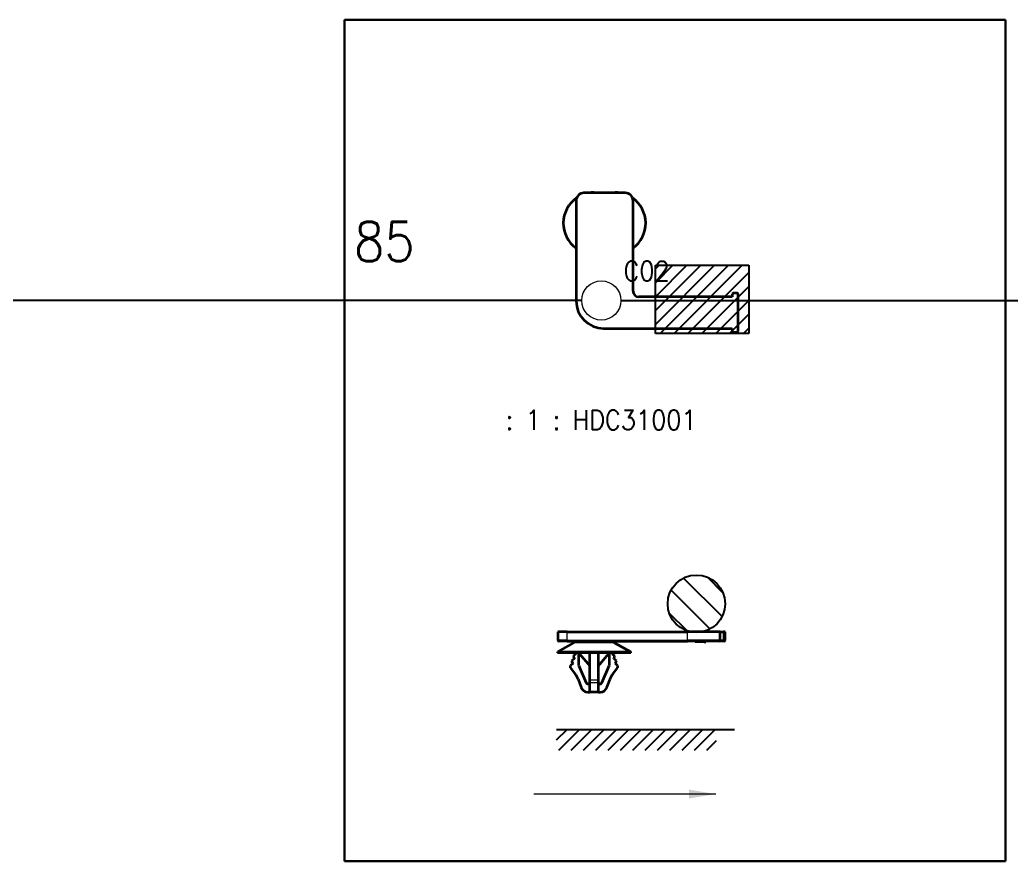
# Model space of a CAD drawing. Header units: inches. Extents: x 47316 to 59086, y 3141 to 11743.
# Drawn here: x 48195.1 to 48321.4, y 8580.7 to 8687.9 of the extents above; entities that cross this region are included whole.
import ezdxf

# ---------------------------------------------------------------- set-up
doc = ezdxf.new("R2010")
doc.units = ezdxf.units.IN
doc.header["$MEASUREMENT"] = 0
doc.layers.add('Beschreibung', color=7, linetype='Continuous', lineweight=25)
doc.styles.get("Standard").update_dxf_attribs({"font": ''})
doc.styles.get('Standard').set_extended_font_data('SimSun')
doc.linetypes.add('_VH_OTCON', pattern='A,0.0001,[7,VeSys.shx,S=0.1,R=0,X=0,Y=0],-0.4,[7,VeSys.shx,S=0.1,R=0,X=0,Y=0],-0.4,["X",Standard,S=1,R=0,X=-0.5,Y=-0.5],-0.0001,[7,VeSys.shx,S=0.1,R=0,X=0,Y=0],-0.4', length=1.2002)

msp = doc.modelspace()

# ---------------------------------------------------------------- linework, layer by layer
at = {"color": 1, "lineweight": 30}
for p, q in [((48236.48, 8687.9), (48320.68, 8687.9)), ((48236.48, 8580.73), (48236.48, 8687.9)), ((48320.68, 8687.9), (48320.68, 8580.73)), ((48320.68, 8580.73), (48236.48, 8580.73))]:
    msp.add_line(p, q, dxfattribs=at)
at = {"color": 7, "lineweight": 35, "ltscale": 0.2625}
msp.add_line((48272.24, 8665.85), (48266.99, 8665.85), dxfattribs=at)
at = {"color": 7, "lineweight": 35, "ltscale": 0.135}
msp.add_line((48268.26, 8665.9), (48270.96, 8665.9), dxfattribs=at)
at = {"color": 7, "lineweight": 13, "ltscale": 0.0025}
for p, q in [((48268.26, 8665.85), (48268.26, 8665.9)), ((48270.96, 8665.85), (48270.96, 8665.9))]:
    msp.add_line(p, q, dxfattribs=at)
at = {"color": 7, "lineweight": 35}
for p, q in [((48265.99, 8664.85), (48265.99, 8652.1)), ((48273.24, 8653.35), (48273.24, 8664.85)), ((48285.89, 8652.6), (48273.99, 8652.6)), ((48269.49, 8648.6), (48285.89, 8648.6))]:
    msp.add_line(p, q, dxfattribs=at)
at = {"color": 0, "lineweight": -3}
for p, q in [((48283.63, 8656.63), (48276.09, 8649.09)), ((48281.86, 8656.63), (48276.09, 8650.86)), ((48280.09, 8656.63), (48276.09, 8652.63)), ((48278.32, 8656.63), (48276.09, 8654.4)), ((48276.55, 8656.63), (48276.09, 8656.17)), ((48276.09, 8647.94), (48276.09, 8656.63)), ((48276.09, 8656.63), (48288, 8656.63)), ((48285.39, 8656.63), (48276.7, 8647.94)), ((48287.16, 8656.63), (48278.47, 8647.94)), ((48288, 8656.63), (48288, 8647.94)), ((48288, 8655.7), (48280.24, 8647.94)), ((48288, 8653.93), (48282.01, 8647.94)), ((48288, 8652.16), (48283.77, 8647.94)), ((48288, 8650.39), (48285.54, 8647.94)), ((48288, 8647.94), (48276.09, 8647.94)), ((48288, 8648.63), (48287.31, 8647.94)), ((48279.68, 8616.79, 0), (48284.59, 8611.88, 0)), ((48282.72, 8616.9, 0), (48284.7, 8614.92, 0)), ((48278.09, 8615.24, 0), (48283.05, 8610.29, 0)), ((48277.85, 8612.34, 0), (48280.14, 8610.05, 0)), ((48263.5, 8597.52), (48286.16, 8597.52, 0)), ((48263.5, 8596.18), (48264.84, 8597.52)), ((48263.78, 8594.89), (48266.41, 8597.52)), ((48265.36, 8594.89), (48267.98, 8597.52)), ((48266.93, 8594.89), (48269.56, 8597.52)), ((48268.5, 8594.89), (48271.13, 8597.52)), ((48270.07, 8594.89), (48272.7, 8597.52)), ((48271.64, 8594.89), (48274.27, 8597.52)), ((48273.21, 8594.89), (48275.84, 8597.52)), ((48274.79, 8594.89), (48277.41, 8597.52)), ((48276.36, 8594.89), (48278.99, 8597.52)), ((48277.93, 8594.89), (48280.56, 8597.52)), ((48279.5, 8594.89), (48282.13, 8597.52)), ((48281.07, 8594.89), (48283.7, 8597.52)), ((48282.64, 8594.89), (48283.86, 8596.11))]:
    msp.add_line(p, q, dxfattribs=at)
at = {"color": 7, "lineweight": 35, "ltscale": 0.0175}
for p, q in [((48285.89, 8652.95), (48285.89, 8652.6)), ((48285.89, 8648.6), (48285.89, 8648.25))]:
    msp.add_line(p, q, dxfattribs=at)
at = {"color": 7, "lineweight": 35, "ltscale": 0.0225}
for p, q in [((48286.49, 8653.1), (48286.04, 8653.1)), ((48286.04, 8648.1), (48286.49, 8648.1))]:
    msp.add_line(p, q, dxfattribs=at)
at = {"color": 7, "lineweight": 35, "ltscale": 0.235}
msp.add_line((48286.64, 8648.25), (48286.64, 8652.95), dxfattribs=at)
at = {"color": 0, "linetype": '_VH_OTCON', "lineweight": -2, "ltscale": 5}
for p, q in [((48266.7, 8652.15), (48148.88, 8652.15)), ((48271.7, 8652.15), (48380.58, 8652.15))]:
    msp.add_line(p, q, dxfattribs=at)
at = {"color": 0, "lineweight": 35, "ltscale": 0.05}
msp.add_line((48264.86, 8609.95, 0), (48263.66, 8609.95, 0), dxfattribs=at)
at = {"color": 0, "lineweight": 35, "ltscale": 0.045}
for p, q in [((48263.66, 8609.95, 0), (48263.66, 8608.87, 0)), ((48284.36, 8608.87, 0), (48284.36, 8609.95, 0)), ((48284.96, 8608.87, 0), (48284.96, 8609.95, 0)), ((48264.86, 8608.75, 0), (48263.78, 8608.75, 0)), ((48268.82, 8602.27, 0), (48267.74, 8602.27, 0))]:
    msp.add_line(p, q, dxfattribs=at)
at = {"color": 0, "lineweight": 35}
for p, q in [((48264.86, 8609.95, 0), (48280.16, 8609.95, 0)), ((48264.86, 8608.75, 0), (48280.16, 8608.75, 0))]:
    msp.add_line(p, q, dxfattribs=at)
at = {"color": 0, "lineweight": 13, "ltscale": 0.045}
for p, q in [((48264.86, 8608.87, 0), (48264.86, 8609.95, 0)), ((48280.16, 8608.87, 0), (48280.16, 8609.95, 0)), ((48284.78, 8608.87, 0), (48284.78, 8609.95, 0)), ((48268.82, 8603.43, 0), (48267.74, 8603.43, 0))]:
    msp.add_line(p, q, dxfattribs=at)
at = {"color": 0, "lineweight": 35, "ltscale": 0.175}
msp.add_line((48284.36, 8609.95, 0), (48280.16, 8609.95, 0), dxfattribs=at)
at = {"color": 0, "lineweight": 35, "ltscale": 0.0175}
msp.add_line((48284.36, 8609.95, 0), (48284.78, 8609.95, 0), dxfattribs=at)
at = {"color": 0, "lineweight": 35, "ltscale": 0.0075}
msp.add_line((48284.96, 8609.95, 0), (48284.78, 8609.95, 0), dxfattribs=at)
at = {"color": 0, "lineweight": 35, "ltscale": 0.0983}
for p, q in [((48265.66, 8608.54, 0), (48263.6, 8607.4, 0)), ((48270.89, 8608.54, 0), (48272.96, 8607.4, 0))]:
    msp.add_line(p, q, dxfattribs=at)
at = {"color": 0, "lineweight": 13, "ltscale": 0.05}
msp.add_line((48264.86, 8608.87, 0), (48263.66, 8608.87, 0), dxfattribs=at)
at = {"color": 0, "lineweight": 13, "ltscale": 0.005}
for p, q in [((48264.86, 8608.87, 0), (48264.86, 8608.75, 0)), ((48280.16, 8608.87, 0), (48280.16, 8608.75, 0)), ((48284.78, 8608.87, 0), (48284.78, 8608.75, 0))]:
    msp.add_line(p, q, dxfattribs=at)
at = {"color": 0, "lineweight": 13}
msp.add_line((48264.86, 8608.87, 0), (48280.16, 8608.87, 0), dxfattribs=at)
at = {"color": 0, "lineweight": 13, "ltscale": 0.108843}
msp.add_line((48268.28, 8608.54, 0), (48265.66, 8608.54, 0), dxfattribs=at)
at = {"color": 0, "lineweight": 35, "ltscale": 0.004542}
for p, q in [((48265.73, 8608.64, 0), (48265.73, 8608.75, 0)), ((48270.83, 8608.75, 0), (48270.83, 8608.64, 0))]:
    msp.add_line(p, q, dxfattribs=at)
at = {"color": 0, "lineweight": 13, "ltscale": 0.10625}
msp.add_line((48268.28, 8608.64, 0), (48265.73, 8608.64, 0), dxfattribs=at)
at = {"color": 0, "lineweight": 13, "ltscale": 0.106247}
msp.add_line((48268.28, 8608.64, 0), (48270.83, 8608.64, 0), dxfattribs=at)
at = {"color": 0, "lineweight": 13, "ltscale": 0.10884}
msp.add_line((48270.89, 8608.54, 0), (48268.28, 8608.54, 0), dxfattribs=at)
at = {"color": 0, "lineweight": 13, "ltscale": 0.175}
msp.add_line((48284.36, 8608.87, 0), (48280.16, 8608.87, 0), dxfattribs=at)
at = {"color": 0, "lineweight": 35, "ltscale": 0.17}
msp.add_line((48284.24, 8608.75, 0), (48280.16, 8608.75, 0), dxfattribs=at)
at = {"color": 0, "lineweight": 35, "ltscale": 0.0025}
for p, q in [((48281.17, 8608.75, 0), (48281.17, 8608.69, 0)), ((48281.17, 8608.75, 0), (48281.17, 8608.69, 0)), ((48281.17, 8608.75, 0), (48281.17, 8608.69, 0)), ((48281.17, 8608.75, 0), (48281.17, 8608.69, 0)), ((48281.17, 8608.75, 0), (48281.17, 8608.69, 0)), ((48281.18, 8608.75, 0), (48281.18, 8608.69, 0)), ((48281.18, 8608.75, 0), (48281.18, 8608.69, 0)), ((48281.18, 8608.75, 0), (48281.18, 8608.69, 0)), ((48281.19, 8608.75, 0), (48281.19, 8608.69, 0)), ((48281.19, 8608.75, 0), (48281.19, 8608.69, 0)), ((48281.2, 8608.75, 0), (48281.2, 8608.69, 0)), ((48281.2, 8608.75, 0), (48281.2, 8608.69, 0)), ((48281.21, 8608.75, 0), (48281.21, 8608.69, 0)), ((48281.22, 8608.75, 0), (48281.22, 8608.69, 0)), ((48281.22, 8608.75, 0), (48281.22, 8608.69, 0)), ((48281.23, 8608.75, 0), (48281.23, 8608.69, 0)), ((48281.24, 8608.75, 0), (48281.24, 8608.69, 0)), ((48281.25, 8608.75, 0), (48281.25, 8608.69, 0)), ((48281.26, 8608.75, 0), (48281.26, 8608.69, 0)), ((48281.27, 8608.75, 0), (48281.27, 8608.69, 0)), ((48281.28, 8608.75, 0), (48281.28, 8608.69, 0)), ((48281.29, 8608.75, 0), (48281.29, 8608.69, 0)), ((48281.3, 8608.75, 0), (48281.3, 8608.69, 0)), ((48281.31, 8608.75, 0), (48281.31, 8608.69, 0)), ((48281.32, 8608.75, 0), (48281.32, 8608.69, 0)), ((48281.34, 8608.75, 0), (48281.34, 8608.69, 0)), ((48281.35, 8608.75, 0), (48281.35, 8608.69, 0)), ((48281.37, 8608.75, 0), (48281.37, 8608.69, 0)), ((48281.38, 8608.75, 0), (48281.38, 8608.69, 0)), ((48281.4, 8608.75, 0), (48281.4, 8608.69, 0)), ((48281.41, 8608.75, 0), (48281.41, 8608.69, 0)), ((48281.43, 8608.75, 0), (48281.43, 8608.69, 0)), ((48281.44, 8608.75, 0), (48281.44, 8608.69, 0)), ((48281.46, 8608.75, 0), (48281.46, 8608.69, 0)), ((48281.47, 8608.75, 0), (48281.47, 8608.69, 0)), ((48281.49, 8608.75, 0), (48281.49, 8608.69, 0)), ((48281.5, 8608.75, 0), (48281.5, 8608.69, 0)), ((48281.52, 8608.75, 0), (48281.52, 8608.69, 0)), ((48281.54, 8608.75, 0), (48281.54, 8608.69, 0)), ((48281.55, 8608.75, 0), (48281.55, 8608.69, 0)), ((48281.57, 8608.75, 0), (48281.57, 8608.69, 0)), ((48281.59, 8608.75, 0), (48281.59, 8608.69, 0)), ((48281.61, 8608.75, 0), (48281.61, 8608.69, 0)), ((48281.63, 8608.75, 0), (48281.63, 8608.69, 0)), ((48281.65, 8608.75, 0), (48281.65, 8608.69, 0)), ((48281.66, 8608.75, 0), (48281.66, 8608.69, 0)), ((48281.68, 8608.75, 0), (48281.68, 8608.69, 0)), ((48281.7, 8608.75, 0), (48281.7, 8608.69, 0)), ((48281.72, 8608.75, 0), (48281.72, 8608.69, 0)), ((48281.74, 8608.75, 0), (48281.74, 8608.69, 0)), ((48281.76, 8608.75, 0), (48281.76, 8608.69, 0)), ((48281.81, 8608.75, 0), (48281.81, 8608.69, 0)), ((48281.83, 8608.75, 0), (48281.83, 8608.69, 0)), ((48281.86, 8608.75, 0), (48281.86, 8608.69, 0)), ((48281.9, 8608.75, 0), (48281.9, 8608.69, 0)), ((48281.94, 8608.75, 0), (48281.94, 8608.69, 0)), ((48281.96, 8608.75, 0), (48281.96, 8608.69, 0)), ((48281.98, 8608.75, 0), (48281.98, 8608.69, 0)), ((48282, 8608.75, 0), (48282, 8608.69, 0)), ((48282.02, 8608.75, 0), (48282.02, 8608.69, 0)), ((48282.04, 8608.75, 0), (48282.04, 8608.69, 0)), ((48282.06, 8608.75, 0), (48282.06, 8608.69, 0)), ((48282.08, 8608.75, 0), (48282.08, 8608.69, 0)), ((48282.1, 8608.75, 0), (48282.1, 8608.69, 0)), ((48282.12, 8608.75, 0), (48282.12, 8608.69, 0)), ((48282.13, 8608.75, 0), (48282.13, 8608.69, 0)), ((48282.15, 8608.75, 0), (48282.15, 8608.69, 0)), ((48282.17, 8608.75, 0), (48282.17, 8608.69, 0)), ((48282.18, 8608.75, 0), (48282.18, 8608.69, 0)), ((48282.2, 8608.75, 0), (48282.2, 8608.69, 0)), ((48282.22, 8608.75, 0), (48282.22, 8608.69, 0)), ((48282.23, 8608.75, 0), (48282.23, 8608.69, 0)), ((48282.25, 8608.75, 0), (48282.25, 8608.69, 0)), ((48282.26, 8608.75, 0), (48282.26, 8608.69, 0)), ((48282.28, 8608.75, 0), (48282.28, 8608.69, 0)), ((48282.29, 8608.75, 0), (48282.29, 8608.69, 0)), ((48282.31, 8608.75, 0), (48282.31, 8608.69, 0)), ((48282.31, 8608.75, 0), (48282.31, 8608.69, 0)), ((48282.32, 8608.75, 0), (48282.32, 8608.69, 0)), ((48282.32, 8608.75, 0), (48282.32, 8608.69, 0)), ((48282.33, 8608.75, 0), (48282.33, 8608.69, 0)), ((48282.34, 8608.75, 0), (48282.34, 8608.69, 0)), ((48282.35, 8608.75, 0), (48282.35, 8608.69, 0)), ((48282.36, 8608.75, 0), (48282.36, 8608.69, 0)), ((48282.38, 8608.75, 0), (48282.38, 8608.69, 0)), ((48282.39, 8608.75, 0), (48282.39, 8608.69, 0)), ((48282.41, 8608.75, 0), (48282.41, 8608.69, 0)), ((48282.42, 8608.75, 0), (48282.42, 8608.69, 0)), ((48282.44, 8608.75, 0), (48282.44, 8608.69, 0)), ((48282.46, 8608.75, 0), (48282.46, 8608.69, 0)), ((48282.48, 8608.75, 0), (48282.48, 8608.69, 0)), ((48282.49, 8608.75, 0), (48282.49, 8608.69, 0)), ((48282.5, 8608.75, 0), (48282.5, 8608.69, 0)), ((48282.51, 8608.75, 0), (48282.51, 8608.69, 0)), ((48282.52, 8608.75, 0), (48282.52, 8608.69, 0)), ((48282.53, 8608.75, 0), (48282.53, 8608.69, 0)), ((48282.53, 8608.75, 0), (48282.53, 8608.69, 0)), ((48282.53, 8608.75, 0), (48282.53, 8608.69, 0)), ((48282.53, 8608.75, 0), (48282.53, 8608.69, 0)), ((48282.53, 8608.75, 0), (48282.53, 8608.69, 0)), ((48282.53, 8608.75, 0), (48282.53, 8608.69, 0))]:
    msp.add_line(p, q, dxfattribs=at)
at = {"color": 0, "lineweight": 35, "ltscale": 3.5e-05}
for p, q in [((48281.17, 8608.69, 0), (48281.17, 8608.69, 0)), ((48282.53, 8608.69, 0), (48282.53, 8608.69, 0)), ((48282.53, 8608.69, 0), (48282.53, 8608.69, 0))]:
    msp.add_line(p, q, dxfattribs=at)
at = {"color": 0, "lineweight": 35, "ltscale": 5.6e-05}
msp.add_line((48281.17, 8608.69, 0), (48281.17, 8608.69, 0), dxfattribs=at)
at = {"color": 0, "lineweight": 35, "ltscale": 7.8e-05}
msp.add_line((48281.17, 8608.69, 0), (48281.17, 8608.69, 0), dxfattribs=at)
at = {"color": 0, "lineweight": 35, "ltscale": 0.000106}
msp.add_line((48281.18, 8608.69, 0), (48281.17, 8608.69, 0), dxfattribs=at)
at = {"color": 0, "lineweight": 35, "ltscale": 0.00012}
msp.add_line((48281.18, 8608.69, 0), (48281.18, 8608.69, 0), dxfattribs=at)
at = {"color": 0, "lineweight": 35, "ltscale": 0.000148}
msp.add_line((48281.18, 8608.69, 0), (48281.18, 8608.69, 0), dxfattribs=at)
at = {"color": 0, "lineweight": 35, "ltscale": 0.00017}
msp.add_line((48281.19, 8608.69, 0), (48281.18, 8608.69, 0), dxfattribs=at)
at = {"color": 0, "lineweight": 35, "ltscale": 0.000191}
msp.add_line((48281.19, 8608.69, 0), (48281.19, 8608.69, 0), dxfattribs=at)
at = {"color": 0, "lineweight": 35, "ltscale": 0.000212}
msp.add_line((48281.2, 8608.69, 0), (48281.19, 8608.69, 0), dxfattribs=at)
at = {"color": 0, "lineweight": 35, "ltscale": 0.000233}
msp.add_line((48281.2, 8608.69, 0), (48281.2, 8608.69, 0), dxfattribs=at)
at = {"color": 0, "lineweight": 35, "ltscale": 0.000261}
msp.add_line((48281.21, 8608.69, 0), (48281.2, 8608.69, 0), dxfattribs=at)
at = {"color": 0, "lineweight": 35, "ltscale": 0.000282}
msp.add_line((48281.22, 8608.69, 0), (48281.21, 8608.69, 0), dxfattribs=at)
at = {"color": 0, "lineweight": 35, "ltscale": 0.000304}
msp.add_line((48281.22, 8608.69, 0), (48281.22, 8608.69, 0), dxfattribs=at)
at = {"color": 0, "lineweight": 35, "ltscale": 0.000325}
msp.add_line((48281.23, 8608.69, 0), (48281.22, 8608.69, 0), dxfattribs=at)
at = {"color": 0, "lineweight": 35, "ltscale": 0.000346}
msp.add_line((48281.24, 8608.69, 0), (48281.23, 8608.69, 0), dxfattribs=at)
at = {"color": 0, "lineweight": 35, "ltscale": 0.000374}
msp.add_line((48281.25, 8608.69, 0), (48281.24, 8608.69, 0), dxfattribs=at)
at = {"color": 0, "lineweight": 35, "ltscale": 0.000389}
msp.add_line((48281.26, 8608.69, 0), (48281.25, 8608.69, 0), dxfattribs=at)
at = {"color": 0, "lineweight": 35, "ltscale": 0.000417}
msp.add_line((48281.27, 8608.69, 0), (48281.26, 8608.69, 0), dxfattribs=at)
at = {"color": 0, "lineweight": 35, "ltscale": 0.000438}
msp.add_line((48281.28, 8608.69, 0), (48281.27, 8608.69, 0), dxfattribs=at)
at = {"color": 0, "lineweight": 35, "ltscale": 0.000459}
msp.add_line((48281.29, 8608.69, 0), (48281.28, 8608.69, 0), dxfattribs=at)
at = {"color": 0, "lineweight": 35, "ltscale": 0.000487}
msp.add_line((48281.3, 8608.69, 0), (48281.29, 8608.69, 0), dxfattribs=at)
at = {"color": 0, "lineweight": 35, "ltscale": 0.000501}
msp.add_line((48281.31, 8608.69, 0), (48281.3, 8608.69, 0), dxfattribs=at)
at = {"color": 0, "lineweight": 35, "ltscale": 0.00053}
msp.add_line((48281.32, 8608.69, 0), (48281.31, 8608.69, 0), dxfattribs=at)
at = {"color": 0, "lineweight": 35, "ltscale": 0.000551}
msp.add_line((48281.34, 8608.69, 0), (48281.32, 8608.69, 0), dxfattribs=at)
at = {"color": 0, "lineweight": 35, "ltscale": 0.000572}
for p, q in [((48281.35, 8608.69, 0), (48281.34, 8608.69, 0)), ((48282.32, 8608.69, 0), (48282.31, 8608.69, 0))]:
    msp.add_line(p, q, dxfattribs=at)
at = {"color": 0, "lineweight": 35, "ltscale": 0.000113}
msp.add_line((48281.35, 8608.69, 0), (48281.35, 8608.69, 0), dxfattribs=at)
at = {"color": 0, "lineweight": 35, "ltscale": 0.000565}
msp.add_line((48281.37, 8608.69, 0), (48281.35, 8608.69, 0), dxfattribs=at)
at = {"color": 0, "lineweight": 35, "ltscale": 0.000579}
msp.add_line((48281.38, 8608.69, 0), (48281.37, 8608.69, 0), dxfattribs=at)
at = {"color": 0, "lineweight": 35, "ltscale": 0.000593}
msp.add_line((48281.4, 8608.69, 0), (48281.38, 8608.69, 0), dxfattribs=at)
at = {"color": 0, "lineweight": 35, "ltscale": 0.000607}
msp.add_line((48281.41, 8608.69, 0), (48281.4, 8608.69, 0), dxfattribs=at)
at = {"color": 0, "lineweight": 35, "ltscale": 0.000615}
for p, q in [((48281.43, 8608.69, 0), (48281.41, 8608.69, 0)), ((48282.28, 8608.69, 0), (48282.26, 8608.69, 0))]:
    msp.add_line(p, q, dxfattribs=at)
at = {"color": 0, "lineweight": 35, "ltscale": 0.000636}
msp.add_line((48281.44, 8608.69, 0), (48281.43, 8608.69, 0), dxfattribs=at)
at = {"color": 0, "lineweight": 35, "ltscale": 0.000643}
for p, q in [((48281.46, 8608.69, 0), (48281.44, 8608.69, 0)), ((48282.25, 8608.69, 0), (48282.23, 8608.69, 0)), ((48282.48, 8608.69, 0), (48282.49, 8608.69, 0))]:
    msp.add_line(p, q, dxfattribs=at)
at = {"color": 0, "lineweight": 35, "ltscale": 0.00065}
for p, q in [((48281.47, 8608.69, 0), (48281.46, 8608.69, 0)), ((48282.23, 8608.69, 0), (48282.22, 8608.69, 0))]:
    msp.add_line(p, q, dxfattribs=at)
at = {"color": 0, "lineweight": 35, "ltscale": 0.000671}
for p, q in [((48281.49, 8608.69, 0), (48281.47, 8608.69, 0)), ((48282.22, 8608.69, 0), (48282.2, 8608.69, 0)), ((48282.36, 8608.69, 0), (48282.38, 8608.69, 0))]:
    msp.add_line(p, q, dxfattribs=at)
at = {"color": 0, "lineweight": 35, "ltscale": 0.000678}
for p, q in [((48281.5, 8608.69, 0), (48281.49, 8608.69, 0)), ((48282.2, 8608.69, 0), (48282.18, 8608.69, 0))]:
    msp.add_line(p, q, dxfattribs=at)
at = {"color": 0, "lineweight": 35, "ltscale": 0.000692}
for p, q in [((48281.52, 8608.69, 0), (48281.5, 8608.69, 0)), ((48282.18, 8608.69, 0), (48282.17, 8608.69, 0)), ((48282.46, 8608.69, 0), (48282.48, 8608.69, 0))]:
    msp.add_line(p, q, dxfattribs=at)
at = {"color": 0, "lineweight": 35, "ltscale": 0.000699}
msp.add_line((48281.54, 8608.69, 0), (48281.52, 8608.69, 0), dxfattribs=at)
at = {"color": 0, "lineweight": 35, "ltscale": 0.00072}
for p, q in [((48281.55, 8608.69, 0), (48281.54, 8608.69, 0)), ((48282.15, 8608.69, 0), (48282.13, 8608.69, 0))]:
    msp.add_line(p, q, dxfattribs=at)
at = {"color": 0, "lineweight": 35, "ltscale": 0.000727}
for p, q in [((48281.57, 8608.69, 0), (48281.55, 8608.69, 0)), ((48282.13, 8608.69, 0), (48282.12, 8608.69, 0)), ((48282.38, 8608.69, 0), (48282.39, 8608.69, 0))]:
    msp.add_line(p, q, dxfattribs=at)
at = {"color": 0, "lineweight": 35, "ltscale": 0.000742}
msp.add_line((48281.59, 8608.69, 0), (48281.57, 8608.69, 0), dxfattribs=at)
at = {"color": 0, "lineweight": 35, "ltscale": 0.000756}
msp.add_line((48281.61, 8608.69, 0), (48281.59, 8608.69, 0), dxfattribs=at)
at = {"color": 0, "lineweight": 35, "ltscale": 0.000763}
for p, q in [((48281.63, 8608.69, 0), (48281.61, 8608.69, 0)), ((48282.1, 8608.69, 0), (48282.08, 8608.69, 0))]:
    msp.add_line(p, q, dxfattribs=at)
at = {"color": 0, "lineweight": 35, "ltscale": 0.000777}
for p, q in [((48281.65, 8608.69, 0), (48281.63, 8608.69, 0)), ((48282.39, 8608.69, 0), (48282.41, 8608.69, 0))]:
    msp.add_line(p, q, dxfattribs=at)
at = {"color": 0, "lineweight": 35, "ltscale": 0.000791}
msp.add_line((48281.66, 8608.69, 0), (48281.65, 8608.69, 0), dxfattribs=at)
at = {"color": 0, "lineweight": 35, "ltscale": 0.000805}
for p, q in [((48281.68, 8608.69, 0), (48281.66, 8608.69, 0)), ((48282.04, 8608.69, 0), (48282.02, 8608.69, 0)), ((48282.42, 8608.69, 0), (48282.44, 8608.69, 0))]:
    msp.add_line(p, q, dxfattribs=at)
at = {"color": 0, "lineweight": 35, "ltscale": 0.000812}
for p, q in [((48281.7, 8608.69, 0), (48281.68, 8608.69, 0)), ((48282.02, 8608.69, 0), (48282, 8608.69, 0))]:
    msp.add_line(p, q, dxfattribs=at)
at = {"color": 0, "lineweight": 35, "ltscale": 0.000833}
for p, q in [((48281.72, 8608.69, 0), (48281.7, 8608.69, 0)), ((48281.98, 8608.69, 0), (48281.96, 8608.69, 0))]:
    msp.add_line(p, q, dxfattribs=at)
at = {"color": 0, "lineweight": 35, "ltscale": 0.00084}
msp.add_line((48281.74, 8608.69, 0), (48281.72, 8608.69, 0), dxfattribs=at)
at = {"color": 0, "lineweight": 35, "ltscale": 0.000847}
msp.add_line((48281.76, 8608.69, 0), (48281.74, 8608.69, 0), dxfattribs=at)
at = {"color": 0, "lineweight": 35, "ltscale": 0.000869}
for p, q in [((48281.78, 8608.69, 0), (48281.76, 8608.69, 0)), ((48281.94, 8608.69, 0), (48281.92, 8608.69, 0))]:
    msp.add_line(p, q, dxfattribs=at)
at = {"color": 0, "lineweight": 35, "ltscale": 0.000876}
for p, q in [((48281.81, 8608.69, 0), (48281.78, 8608.69, 0)), ((48281.92, 8608.69, 0), (48281.9, 8608.69, 0))]:
    msp.add_line(p, q, dxfattribs=at)
at = {"color": 0, "lineweight": 35, "ltscale": 0.00089}
msp.add_line((48281.83, 8608.69, 0), (48281.81, 8608.69, 0), dxfattribs=at)
at = {"color": 0, "lineweight": 35, "ltscale": 0.000381}
msp.add_line((48281.84, 8608.69, 0), (48281.83, 8608.69, 0), dxfattribs=at)
at = {"color": 0, "lineweight": 35, "ltscale": 0.000918}
msp.add_line((48281.86, 8608.69, 0), (48281.84, 8608.69, 0), dxfattribs=at)
at = {"color": 0, "lineweight": 35, "ltscale": 0.000904}
msp.add_line((48281.88, 8608.69, 0), (48281.86, 8608.69, 0), dxfattribs=at)
at = {"color": 0, "lineweight": 35, "ltscale": 0.000897}
msp.add_line((48281.9, 8608.69, 0), (48281.88, 8608.69, 0), dxfattribs=at)
at = {"color": 0, "lineweight": 35, "ltscale": 0.000854}
msp.add_line((48281.96, 8608.69, 0), (48281.94, 8608.69, 0), dxfattribs=at)
at = {"color": 0, "lineweight": 35, "ltscale": 0.000826}
msp.add_line((48282, 8608.69, 0), (48281.98, 8608.69, 0), dxfattribs=at)
at = {"color": 0, "lineweight": 35, "ltscale": 0.000784}
msp.add_line((48282.06, 8608.69, 0), (48282.04, 8608.69, 0), dxfattribs=at)
at = {"color": 0, "lineweight": 35, "ltscale": 0.00077}
msp.add_line((48282.08, 8608.69, 0), (48282.06, 8608.69, 0), dxfattribs=at)
at = {"color": 0, "lineweight": 35, "ltscale": 0.000748}
msp.add_line((48282.12, 8608.69, 0), (48282.1, 8608.69, 0), dxfattribs=at)
at = {"color": 0, "lineweight": 35, "ltscale": 0.000713}
msp.add_line((48282.17, 8608.69, 0), (48282.15, 8608.69, 0), dxfattribs=at)
at = {"color": 0, "lineweight": 35, "ltscale": 0.000628}
msp.add_line((48282.26, 8608.69, 0), (48282.25, 8608.69, 0), dxfattribs=at)
at = {"color": 0, "lineweight": 35, "ltscale": 0.0006}
msp.add_line((48282.29, 8608.69, 0), (48282.28, 8608.69, 0), dxfattribs=at)
at = {"color": 0, "lineweight": 35, "ltscale": 0.000586}
msp.add_line((48282.31, 8608.69, 0), (48282.29, 8608.69, 0), dxfattribs=at)
at = {"color": 0, "lineweight": 35, "ltscale": 5.7e-05}
msp.add_line((48282.31, 8608.69, 0), (48282.32, 8608.69, 0), dxfattribs=at)
at = {"color": 0, "lineweight": 35, "ltscale": 0.000183}
msp.add_line((48282.32, 8608.69, 0), (48282.32, 8608.69, 0), dxfattribs=at)
at = {"color": 0, "lineweight": 35, "ltscale": 0.000311}
msp.add_line((48282.32, 8608.69, 0), (48282.33, 8608.69, 0), dxfattribs=at)
at = {"color": 0, "lineweight": 35, "ltscale": 0.000431}
for p, q in [((48282.33, 8608.69, 0), (48282.34, 8608.69, 0)), ((48282.41, 8608.69, 0), (48282.42, 8608.69, 0))]:
    msp.add_line(p, q, dxfattribs=at)
at = {"color": 0, "lineweight": 35, "ltscale": 0.000332}
msp.add_line((48282.34, 8608.69, 0), (48282.35, 8608.69, 0), dxfattribs=at)
at = {"color": 0, "lineweight": 35, "ltscale": 0.000622}
msp.add_line((48282.35, 8608.69, 0), (48282.36, 8608.69, 0), dxfattribs=at)
at = {"color": 0, "lineweight": 35, "ltscale": 0.000749}
msp.add_line((48282.44, 8608.69, 0), (48282.46, 8608.69, 0), dxfattribs=at)
at = {"color": 0, "lineweight": 35, "ltscale": 0.000275}
msp.add_line((48282.49, 8608.69, 0), (48282.5, 8608.69, 0), dxfattribs=at)
at = {"color": 0, "lineweight": 35, "ltscale": 0.000508}
msp.add_line((48282.5, 8608.69, 0), (48282.51, 8608.69, 0), dxfattribs=at)
at = {"color": 0, "lineweight": 35, "ltscale": 0.000396}
msp.add_line((48282.51, 8608.69, 0), (48282.52, 8608.69, 0), dxfattribs=at)
at = {"color": 0, "lineweight": 35, "ltscale": 0.000268}
msp.add_line((48282.52, 8608.69, 0), (48282.53, 8608.69, 0), dxfattribs=at)
at = {"color": 0, "lineweight": 35, "ltscale": 0.000141}
msp.add_line((48282.53, 8608.69, 0), (48282.53, 8608.69, 0), dxfattribs=at)
at = {"color": 0, "lineweight": 35, "ltscale": 0.0225}
msp.add_line((48284.78, 8608.75, 0), (48284.24, 8608.75, 0), dxfattribs=at)
at = {"color": 0, "lineweight": 13, "ltscale": 0.0175}
msp.add_line((48284.78, 8608.87, 0), (48284.36, 8608.87, 0), dxfattribs=at)
at = {"color": 0, "lineweight": 13, "ltscale": 0.005303}
msp.add_line((48284.78, 8608.87, 0), (48284.9, 8608.87, 0), dxfattribs=at)
at = {"color": 0, "lineweight": 35, "ltscale": 0.001768}
msp.add_line((48284.82, 8608.75, 0), (48284.78, 8608.75, 0), dxfattribs=at)
at = {"color": 0, "lineweight": 35, "ltscale": 0.000732}
msp.add_line((48284.84, 8608.75, 0), (48284.82, 8608.75, 0), dxfattribs=at)
at = {"color": 0, "lineweight": 13, "ltscale": 0.002197}
msp.add_line((48284.9, 8608.87, 0), (48284.96, 8608.87, 0), dxfattribs=at)
at = {"color": 0, "lineweight": 35, "ltscale": 0.195}
for p, q in [((48263.6, 8607.4, 0), (48268.28, 8607.4, 0)), ((48268.28, 8607.25, 0), (48263.6, 8607.25, 0)), ((48268.28, 8607.4, 0), (48272.96, 8607.4, 0)), ((48272.96, 8607.25, 0), (48268.28, 8607.25, 0))]:
    msp.add_line(p, q, dxfattribs=at)
at = {"color": 0, "lineweight": 35, "ltscale": 0.00625}
for p, q in [((48263.6, 8607.4, 0), (48263.6, 8607.25, 0)), ((48272.96, 8607.25, 0), (48272.96, 8607.4, 0))]:
    msp.add_line(p, q, dxfattribs=at)
at = {"color": 0, "lineweight": 35, "ltscale": 0.006204}
for p, q in [((48265.94, 8607.1, 0), (48265.94, 8607.25, 0)), ((48270.62, 8607.25, 0), (48270.62, 8607.1, 0))]:
    msp.add_line(p, q, dxfattribs=at)
at = {"color": 0, "lineweight": 35, "ltscale": 0.057705}
for p, q in [((48266.3, 8607.25, 0), (48266.3, 8605.87, 0)), ((48270.26, 8605.87, 0), (48270.26, 8607.25, 0))]:
    msp.add_line(p, q, dxfattribs=at)
at = {"color": 0, "lineweight": 35, "ltscale": 0.143966}
for p, q in [((48267.74, 8603.79, 0), (48267.74, 8607.25, 0)), ((48268.82, 8603.79, 0), (48268.82, 8607.25, 0))]:
    msp.add_line(p, q, dxfattribs=at)
at = {"color": 0, "lineweight": 35, "ltscale": 0.019243}
for p, q in [((48265.77, 8606.51, 0), (48265.4, 8606.23, 0)), ((48271.15, 8606.23, 0), (48270.79, 8606.51, 0))]:
    msp.add_line(p, q, dxfattribs=at)
at = {"color": 0, "lineweight": 35, "ltscale": 0.015395}
for p, q in [((48265.4, 8606.23, 0), (48265.56, 8605.89, 0)), ((48265.61, 8606.85, 0), (48265.77, 8606.51, 0)), ((48270.79, 8606.51, 0), (48270.94, 8606.85, 0)), ((48271, 8605.89, 0), (48271.15, 8606.23, 0))]:
    msp.add_line(p, q, dxfattribs=at)
at = {"color": 0, "lineweight": 35, "ltscale": 0.017293}
for p, q in [((48265.94, 8607.1, 0), (48265.61, 8606.85, 0)), ((48270.94, 8606.85, 0), (48270.62, 8607.1, 0))]:
    msp.add_line(p, q, dxfattribs=at)
at = {"color": 0, "lineweight": 35, "ltscale": 0.083982}
for p, q in [((48266.43, 8607.16, 0), (48267.74, 8605.63, 0)), ((48268.82, 8605.63, 0), (48270.12, 8607.16, 0))]:
    msp.add_line(p, q, dxfattribs=at)
at = {"color": 0, "lineweight": 35, "ltscale": 0.014874}
for p, q in [((48265.56, 8605.89, 0), (48265.28, 8605.67, 0)), ((48271.28, 8605.67, 0), (48271, 8605.89, 0))]:
    msp.add_line(p, q, dxfattribs=at)
at = {"color": 0, "lineweight": 35, "ltscale": 0.013662}
for p, q in [((48265.28, 8605.34, 0), (48265.28, 8605.67, 0)), ((48271.28, 8605.67, 0), (48271.28, 8605.34, 0))]:
    msp.add_line(p, q, dxfattribs=at)
at = {"color": 0, "lineweight": 35, "ltscale": 0.041047}
for p, q in [((48265.28, 8605.34, 0), (48265.88, 8604.57, 0)), ((48270.67, 8604.57, 0), (48271.28, 8605.34, 0))]:
    msp.add_line(p, q, dxfattribs=at)
at = {"color": 0, "lineweight": 35, "ltscale": 0.098583}
for p, q in [((48266.34, 8605.63, 0), (48267.27, 8603.45, 0)), ((48269.28, 8603.45, 0), (48270.21, 8605.63, 0))]:
    msp.add_line(p, q, dxfattribs=at)
at = {"color": 0, "lineweight": 35, "ltscale": 0.046499}
for p, q in [((48266.25, 8603.91, 0), (48266.63, 8602.86, 0)), ((48269.92, 8602.86, 0), (48270.31, 8603.91, 0))]:
    msp.add_line(p, q, dxfattribs=at)
at = {"color": 0, "lineweight": 35, "ltscale": 0.015286}
for p, q in [((48267.74, 8603.43, 0), (48267.74, 8603.79, 0)), ((48268.82, 8603.43, 0), (48268.82, 8603.79, 0))]:
    msp.add_line(p, q, dxfattribs=at)
at = {"color": 0, "lineweight": 13, "ltscale": 0.0225}
for p, q in [((48268.28, 8603.79, 0), (48267.74, 8603.79, 0)), ((48268.82, 8603.79, 0), (48268.28, 8603.79, 0))]:
    msp.add_line(p, q, dxfattribs=at)
at = {"color": 0, "lineweight": 35, "ltscale": 0.010919}
for p, q in [((48267.47, 8602.27, 0), (48267.74, 8602.27, 0)), ((48268.82, 8602.27, 0), (48269.08, 8602.27, 0))]:
    msp.add_line(p, q, dxfattribs=at)
at = {"color": 0, "lineweight": 35, "ltscale": 0.048248}
for p, q in [((48267.74, 8602.27, 0), (48267.74, 8603.43, 0)), ((48268.82, 8602.27, 0), (48268.82, 8603.43, 0))]:
    msp.add_line(p, q, dxfattribs=at)
at = {"color": 0, "linetype": 'Continuous', "lineweight": 15}
msp.add_circle((48269.2, 8652.15), 2.5, dxfattribs=at)
at = {"color": 0, "lineweight": -3}
msp.add_circle((48281.32, 8613.52, 0), 3.66, dxfattribs=at)
at = {"color": 7, "lineweight": 35}
for centre, radius, start, end in [((48266.99, 8664.85), 1, 90, 180), ((48268.26, 8662), 3.9, 90, 99.1854), ((48270.96, 8662), 3.9, 80.7965, 90), ((48272.24, 8664.85), 1, 0, 90), ((48268.26, 8662), 3.9, 124.4366, 234.3146), ((48270.96, 8662), 3.9, 305.6853, 55.5643), ((48273.99, 8653.35), 0.75, 180, 270), ((48286.04, 8652.95), 0.15, 90, 180), ((48286.49, 8652.95), 0.15, 0, 90), ((48269.49, 8652.1), 3.5, 180, 270), ((48286.04, 8648.25), 0.15, 180, 270), ((48286.49, 8648.25), 0.15, 270, 0)]:
    msp.add_arc(centre, radius, start, end, dxfattribs=at)
at = {"color": 0, "lineweight": 35}
for centre, radius, start, end in [((48263.78, 8608.87, 0), 0.12, 180, 270), ((48265.61, 8608.64, 0), 0.12, 298.7798, 359.9999), ((48270.95, 8608.64, 0), 0.12, 180, 241.2202), ((48284.24, 8608.87, 0), 0.12, 270, 360), ((48284.84, 8608.87, 0), 0.12, 270, 360), ((48266.57, 8607.28, 0), 0.18, 189.9352, 220.4261), ((48269.99, 8607.28, 0), 0.18, 319.5739, 350.0648), ((48266.9, 8605.87, 0), 0.6, 180, 203), ((48269.66, 8605.87, 0), 0.6, 337, 360), ((48263.99, 8603.09, 0), 2.4, 20, 38), ((48267.49, 8603.55, 0), 0.244, 203, 360), ((48269.06, 8603.55, 0), 0.244, 180, 337), ((48272.56, 8603.09, 0), 2.4, 142, 160), ((48267.47, 8603.17, 0), 0.9, 200, 270), ((48269.08, 8603.17, 0), 0.9, 270, 340)]:
    msp.add_arc(centre, radius, start, end, dxfattribs=at)
at = {"layer": 'Beschreibung', "color": 0, "lineweight": 0}
msp.add_line((48283.77, 8589.28, 0), (48260.61, 8589.28, 0), dxfattribs=at)
msp.add_solid([(48280.37, 8588.72, 0), (48280.37, 8589.85, 0), (48283.77, 8589.28, 0)], dxfattribs=at)

# ---------------------------------------------------------------- texts
at = {"color": 7, "linetype": '_VH_OTCON', "lineweight": 18, "ltscale": 5, "insert": (48237.7, 8662.15), "char_height": 5, "width": 8.5714, "attachment_point": 1}
msp.add_mtext('\\Fromans.shx;\\W0.9000000000;\\T1.0000000000;\\o\\l85', dxfattribs=at)
at = {"color": 21, "linetype": 'Continuous', "lineweight": 15, "insert": (48272.02, 8657.15), "char_height": 2.5, "width": 6.5357, "attachment_point": 1}
msp.add_mtext('\\Fromans.shx;\\W0.9000000000;\\T1.0000000000;\\o\\lC02', dxfattribs=at)
at = {"color": 42, "linetype": 'Continuous', "lineweight": 15, "insert": (48255.49, 8638.19), "char_height": 2.5, "width": 30.8571, "attachment_point": 1}
msp.add_mtext('\\Fromans.shx;\\W0.9000000000;\\T1.0000000000;\\o\\l : 1 : HDC31001', dxfattribs=at)

doc.saveas('drawing.dxf')
